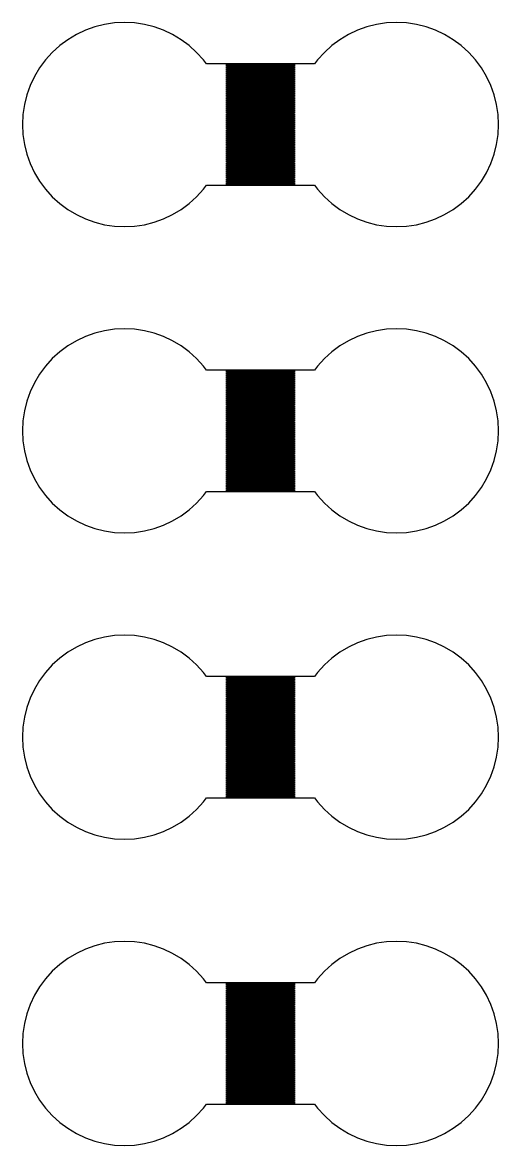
# Model space of a CAD drawing. Extents: x 1 to 53, y 0.8 to 35.2.
# Drawn here: x 1 to 8, y 18.75 to 35.25 of the extents above; entities that cross this region are included whole.
import ezdxf

# ---------------------------------------------------------------- set-up
doc = ezdxf.new("R2010")
doc.units = 0

msp = doc.modelspace()

# ---------------------------------------------------------------- linework, layer by layer
for p, q in [((2.06458, 35.1854), (1.92598, 35.1358)), ((2.20737, 35.2212), (2.06458, 35.1854)), ((2.35298, 35.2428), (2.20737, 35.2212)), ((2.5, 35.25), (2.35298, 35.2428)), ((2.64703, 35.2428), (2.5, 35.25)), ((2.79265, 35.2212), (2.64703, 35.2428)), ((2.93544, 35.1854), (2.79265, 35.2212)), ((3.07404, 35.1358), (2.93544, 35.1854)), ((6.06456, 35.1854), (5.92596, 35.1358)), ((6.20735, 35.2212), (6.06456, 35.1854)), ((6.35297, 35.2428), (6.20735, 35.2212)), ((6.5, 35.25), (6.35297, 35.2428)), ((6.64702, 35.2428), (6.5, 35.25)), ((6.79263, 35.2212), (6.64702, 35.2428)), ((6.93542, 35.1854), (6.79263, 35.2212)), ((7.07402, 35.1358), (6.93542, 35.1854)), ((1.66666, 34.9972), (1.54842, 34.9095)), ((1.79291, 35.0729), (1.66666, 34.9972)), ((1.92598, 35.1358), (1.79291, 35.0729)), ((3.20711, 35.0729), (3.07404, 35.1358)), ((3.33336, 34.9972), (3.20711, 35.0729)), ((3.4516, 34.9095), (3.33336, 34.9972)), ((5.66664, 34.9972), (5.5484, 34.9095)), ((5.79289, 35.0729), (5.66664, 34.9972)), ((5.92596, 35.1358), (5.79289, 35.0729)), ((7.20709, 35.0729), (7.07402, 35.1358)), ((7.33334, 34.9972), (7.20709, 35.0729)), ((7.45158, 34.9095), (7.33334, 34.9972)), ((1.54842, 34.9095), (1.43935, 34.8107)), ((3.56067, 34.8107), (3.4516, 34.9095)), ((5.5484, 34.9095), (5.43933, 34.8107)), ((7.56065, 34.8107), (7.45158, 34.9095)), ((1.34048, 34.7016), (1.25281, 34.5833)), ((1.43935, 34.8107), (1.34048, 34.7016)), ((3.65953, 34.7016), (3.56067, 34.8107)), ((3.7052, 34.64), (3.65953, 34.7016)), ((5.34047, 34.7016), (5.2948, 34.64)), ((5.43933, 34.8107), (5.34047, 34.7016)), ((7.65952, 34.7016), (7.56065, 34.8107)), ((7.74719, 34.5833), (7.65952, 34.7016)), ((1.25281, 34.5833), (1.17712, 34.4571)), ((5.2948, 34.64), (3.7052, 34.64)), ((4, 34.61), (4, 34.63)), ((4, 34.63), (5, 34.63)), ((5, 34.61), (4, 34.61)), ((4, 34.58), (4, 34.6)), ((4, 34.6), (5, 34.6)), ((5, 34.58), (4, 34.58)), ((4, 34.55), (4, 34.57)), ((4, 34.57), (5, 34.57)), ((5, 34.55), (4, 34.55)), ((4, 34.52), (4, 34.54)), ((4, 34.54), (5, 34.54)), ((5, 34.52), (4, 34.52)), ((4, 34.49), (4, 34.51)), ((4, 34.51), (5, 34.51)), ((5, 34.49), (4, 34.49)), ((5, 34.63), (5, 34.61)), ((5, 34.6), (5, 34.58)), ((5, 34.57), (5, 34.55)), ((5, 34.54), (5, 34.52)), ((5, 34.51), (5, 34.49)), ((7.82288, 34.4571), (7.74719, 34.5833)), ((1.11418, 34.324), (1.06459, 34.1854)), ((1.17712, 34.4571), (1.11418, 34.324)), ((4, 34.46), (4, 34.48)), ((4, 34.48), (5, 34.48)), ((5, 34.46), (4, 34.46)), ((4, 34.43), (4, 34.45)), ((4, 34.45), (5, 34.45)), ((5, 34.43), (4, 34.43)), ((4, 34.4), (4, 34.42)), ((4, 34.42), (5, 34.42)), ((5, 34.4), (4, 34.4)), ((4, 34.37), (4, 34.39)), ((4, 34.39), (5, 34.39)), ((5, 34.37), (4, 34.37)), ((4, 34.34), (4, 34.36)), ((4, 34.36), (5, 34.36)), ((5, 34.34), (4, 34.34)), ((4, 34.31), (4, 34.33)), ((4, 34.33), (5, 34.33)), ((5, 34.48), (5, 34.46)), ((5, 34.45), (5, 34.43)), ((5, 34.42), (5, 34.4)), ((5, 34.39), (5, 34.37)), ((5, 34.36), (5, 34.34)), ((5, 34.33), (5, 34.31)), ((7.88582, 34.324), (7.82288, 34.4571)), ((7.93541, 34.1854), (7.88582, 34.324)), ((1.06459, 34.1854), (1.02882, 34.0426)), ((5, 34.31), (4, 34.31)), ((4, 34.28), (4, 34.3)), ((4, 34.3), (5, 34.3)), ((5, 34.28), (4, 34.28)), ((4, 34.25), (4, 34.27)), ((4, 34.27), (5, 34.27)), ((5, 34.25), (4, 34.25)), ((4, 34.22), (4, 34.24)), ((4, 34.24), (5, 34.24)), ((5, 34.22), (4, 34.22)), ((4, 34.19), (4, 34.21)), ((4, 34.21), (5, 34.21)), ((5, 34.19), (4, 34.19)), ((4, 34.16), (4, 34.18)), ((4, 34.18), (5, 34.18)), ((5, 34.16), (4, 34.16)), ((5, 34.3), (5, 34.28)), ((5, 34.27), (5, 34.25)), ((5, 34.24), (5, 34.22)), ((5, 34.21), (5, 34.19)), ((5, 34.18), (5, 34.16)), ((7.97118, 34.0426), (7.93541, 34.1854)), ((1.02882, 34.0426), (1.00723, 33.897)), ((4, 34.13), (4, 34.15)), ((4, 34.15), (5, 34.15)), ((5, 34.13), (4, 34.13)), ((4, 34.1), (4, 34.12)), ((4, 34.12), (5, 34.12)), ((5, 34.1), (4, 34.1)), ((4, 34.07), (4, 34.09)), ((4, 34.09), (5, 34.09)), ((5, 34.07), (4, 34.07)), ((4, 34.04), (4, 34.06)), ((4, 34.06), (5, 34.06)), ((5, 34.04), (4, 34.04)), ((4, 34.01), (4, 34.03)), ((4, 34.03), (5, 34.03)), ((5, 34.01), (4, 34.01)), ((4, 33.98), (4, 34)), ((4, 34), (5, 34)), ((5, 34.15), (5, 34.13)), ((5, 34.12), (5, 34.1)), ((5, 34.09), (5, 34.07)), ((5, 34.06), (5, 34.04)), ((5, 34.03), (5, 34.01)), ((5, 34), (5, 33.98)), ((7.99277, 33.897), (7.97118, 34.0426)), ((1.00723, 33.897), (1, 33.75)), ((5, 33.98), (4, 33.98)), ((4, 33.95), (4, 33.97)), ((4, 33.97), (5, 33.97)), ((5, 33.95), (4, 33.95)), ((4, 33.92), (4, 33.94)), ((4, 33.94), (5, 33.94)), ((5, 33.92), (4, 33.92)), ((4, 33.89), (4, 33.91)), ((4, 33.91), (5, 33.91)), ((5, 33.89), (4, 33.89)), ((4, 33.86), (4, 33.88)), ((4, 33.88), (5, 33.88)), ((5, 33.86), (4, 33.86)), ((4, 33.83), (4, 33.85)), ((4, 33.85), (5, 33.85)), ((5, 33.83), (4, 33.83)), ((5, 33.97), (5, 33.95)), ((5, 33.94), (5, 33.92)), ((5, 33.91), (5, 33.89)), ((5, 33.88), (5, 33.86)), ((5, 33.85), (5, 33.83)), ((8, 33.75), (7.99277, 33.897)), ((1, 33.75), (1.00723, 33.603)), ((4, 33.8), (4, 33.82)), ((4, 33.82), (5, 33.82)), ((5, 33.8), (4, 33.8)), ((4, 33.77), (4, 33.79)), ((4, 33.79), (5, 33.79)), ((5, 33.77), (4, 33.77)), ((4, 33.74), (4, 33.76)), ((4, 33.76), (5, 33.76)), ((5, 33.74), (4, 33.74)), ((4, 33.71), (4, 33.73)), ((4, 33.73), (5, 33.73)), ((5, 33.71), (4, 33.71)), ((4, 33.68), (4, 33.7)), ((4, 33.7), (5, 33.7)), ((5, 33.68), (4, 33.68)), ((4, 33.65), (4, 33.67)), ((4, 33.67), (5, 33.67)), ((5, 33.82), (5, 33.8)), ((5, 33.79), (5, 33.77)), ((5, 33.76), (5, 33.74)), ((5, 33.73), (5, 33.71)), ((5, 33.7), (5, 33.68)), ((5, 33.67), (5, 33.65)), ((7.99277, 33.603), (8, 33.75)), ((1.00723, 33.603), (1.02882, 33.4574)), ((5, 33.65), (4, 33.65)), ((4, 33.62), (4, 33.64)), ((4, 33.64), (5, 33.64)), ((5, 33.62), (4, 33.62)), ((4, 33.59), (4, 33.61)), ((4, 33.61), (5, 33.61)), ((5, 33.59), (4, 33.59)), ((4, 33.56), (4, 33.58)), ((4, 33.58), (5, 33.58)), ((5, 33.56), (4, 33.56)), ((4, 33.53), (4, 33.55)), ((4, 33.55), (5, 33.55)), ((5, 33.53), (4, 33.53)), ((4, 33.5), (4, 33.52)), ((4, 33.52), (5, 33.52)), ((5, 33.5), (4, 33.5)), ((5, 33.64), (5, 33.62)), ((5, 33.61), (5, 33.59)), ((5, 33.58), (5, 33.56)), ((5, 33.55), (5, 33.53)), ((5, 33.52), (5, 33.5)), ((7.97118, 33.4574), (7.99277, 33.603)), ((1.02882, 33.4574), (1.06459, 33.3146)), ((4, 33.47), (4, 33.49)), ((4, 33.49), (5, 33.49)), ((5, 33.47), (4, 33.47)), ((4, 33.44), (4, 33.46)), ((4, 33.46), (5, 33.46)), ((5, 33.44), (4, 33.44)), ((4, 33.41), (4, 33.43)), ((4, 33.43), (5, 33.43)), ((5, 33.41), (4, 33.41)), ((4, 33.38), (4, 33.4)), ((4, 33.4), (5, 33.4)), ((5, 33.38), (4, 33.38)), ((4, 33.35), (4, 33.37)), ((4, 33.37), (5, 33.37)), ((5, 33.35), (4, 33.35)), ((4, 33.32), (4, 33.34)), ((4, 33.34), (5, 33.34)), ((5, 33.49), (5, 33.47)), ((5, 33.46), (5, 33.44)), ((5, 33.43), (5, 33.41)), ((5, 33.4), (5, 33.38)), ((5, 33.37), (5, 33.35)), ((5, 33.34), (5, 33.32)), ((7.93541, 33.3146), (7.97118, 33.4574)), ((1.06459, 33.3146), (1.11418, 33.176)), ((1.11418, 33.176), (1.17712, 33.0429)), ((5, 33.32), (4, 33.32)), ((4, 33.29), (4, 33.31)), ((4, 33.31), (5, 33.31)), ((5, 33.29), (4, 33.29)), ((4, 33.26), (4, 33.28)), ((4, 33.28), (5, 33.28)), ((5, 33.26), (4, 33.26)), ((4, 33.23), (4, 33.25)), ((4, 33.25), (5, 33.25)), ((5, 33.23), (4, 33.23)), ((4, 33.2), (4, 33.22)), ((4, 33.22), (5, 33.22)), ((5, 33.2), (4, 33.2)), ((4, 33.17), (4, 33.19)), ((4, 33.19), (5, 33.19)), ((5, 33.17), (4, 33.17)), ((5, 33.31), (5, 33.29)), ((5, 33.28), (5, 33.26)), ((5, 33.25), (5, 33.23)), ((5, 33.22), (5, 33.2)), ((5, 33.19), (5, 33.17)), ((7.82288, 33.0429), (7.88582, 33.176)), ((7.88582, 33.176), (7.93541, 33.3146)), ((1.17712, 33.0429), (1.25281, 32.9167)), ((4, 33.14), (4, 33.16)), ((4, 33.16), (5, 33.16)), ((5, 33.14), (4, 33.14)), ((4, 33.11), (4, 33.13)), ((4, 33.13), (5, 33.13)), ((5, 33.11), (4, 33.11)), ((4, 33.08), (4, 33.1)), ((4, 33.1), (5, 33.1)), ((5, 33.08), (4, 33.08)), ((4, 33.05), (4, 33.07)), ((4, 33.07), (5, 33.07)), ((5, 33.05), (4, 33.05)), ((4, 33.02), (4, 33.04)), ((4, 33.04), (5, 33.04)), ((5, 33.02), (4, 33.02)), ((4, 32.99), (4, 33.01)), ((4, 33.01), (5, 33.01)), ((5, 33.16), (5, 33.14)), ((5, 33.13), (5, 33.11)), ((5, 33.1), (5, 33.08)), ((5, 33.07), (5, 33.05)), ((5, 33.04), (5, 33.02)), ((5, 33.01), (5, 32.99)), ((7.74719, 32.9167), (7.82288, 33.0429)), ((1.25281, 32.9167), (1.34048, 32.7984)), ((3.65953, 32.7984), (3.7052, 32.86)), ((3.7052, 32.86), (5.2948, 32.86)), ((5, 32.99), (4, 32.99)), ((4, 32.96), (4, 32.98)), ((4, 32.98), (5, 32.98)), ((5, 32.96), (4, 32.96)), ((4, 32.93), (4, 32.95)), ((4, 32.95), (5, 32.95)), ((5, 32.93), (4, 32.93)), ((4, 32.9), (4, 32.92)), ((4, 32.92), (5, 32.92)), ((5, 32.9), (4, 32.9)), ((4, 32.87), (4, 32.89)), ((4, 32.89), (5, 32.89)), ((5, 32.87), (4, 32.87)), ((5, 32.98), (5, 32.96)), ((5, 32.95), (5, 32.93)), ((5, 32.92), (5, 32.9)), ((5, 32.89), (5, 32.87)), ((5.2948, 32.86), (5.34047, 32.7984)), ((7.65952, 32.7984), (7.74719, 32.9167)), ((1.34048, 32.7984), (1.43935, 32.6893)), ((1.43935, 32.6893), (1.54842, 32.5905)), ((3.4516, 32.5905), (3.56067, 32.6893)), ((3.56067, 32.6893), (3.65953, 32.7984)), ((5.34047, 32.7984), (5.43933, 32.6893)), ((5.43933, 32.6893), (5.5484, 32.5905)), ((7.45158, 32.5905), (7.56065, 32.6893)), ((7.56065, 32.6893), (7.65952, 32.7984)), ((1.54842, 32.5905), (1.66666, 32.5028)), ((3.33336, 32.5028), (3.4516, 32.5905)), ((5.5484, 32.5905), (5.66664, 32.5028)), ((7.33334, 32.5028), (7.45158, 32.5905)), ((1.66666, 32.5028), (1.79291, 32.4271)), ((1.79291, 32.4271), (1.92598, 32.3642)), ((1.92598, 32.3642), (2.06458, 32.3146)), ((2.93544, 32.3146), (3.07404, 32.3642)), ((3.07404, 32.3642), (3.20711, 32.4271)), ((3.20711, 32.4271), (3.33336, 32.5028)), ((5.66664, 32.5028), (5.79289, 32.4271)), ((5.79289, 32.4271), (5.92596, 32.3642)), ((5.92596, 32.3642), (6.06456, 32.3146)), ((6.93542, 32.3146), (7.07402, 32.3642)), ((7.07402, 32.3642), (7.20709, 32.4271)), ((7.20709, 32.4271), (7.33334, 32.5028)), ((2.06458, 32.3146), (2.20737, 32.2788)), ((2.20737, 32.2788), (2.35298, 32.2572)), ((2.35298, 32.2572), (2.5, 32.25)), ((2.5, 32.25), (2.64703, 32.2572)), ((2.64703, 32.2572), (2.79265, 32.2788)), ((2.79265, 32.2788), (2.93544, 32.3146)), ((6.06456, 32.3146), (6.20735, 32.2788)), ((6.20735, 32.2788), (6.35297, 32.2572)), ((6.35297, 32.2572), (6.5, 32.25)), ((6.5, 32.25), (6.64702, 32.2572)), ((6.64702, 32.2572), (6.79263, 32.2788)), ((6.79263, 32.2788), (6.93542, 32.3146)), ((2.20737, 30.7212), (2.06458, 30.6854)), ((2.35298, 30.7428), (2.20737, 30.7212)), ((2.5, 30.75), (2.35298, 30.7428)), ((2.64703, 30.7428), (2.5, 30.75)), ((2.79265, 30.7212), (2.64703, 30.7428)), ((2.93544, 30.6854), (2.79265, 30.7212)), ((6.20735, 30.7212), (6.06456, 30.6854)), ((6.35297, 30.7428), (6.20735, 30.7212)), ((6.5, 30.75), (6.35297, 30.7428)), ((6.64702, 30.7428), (6.5, 30.75)), ((6.79263, 30.7212), (6.64702, 30.7428)), ((6.93542, 30.6854), (6.79263, 30.7212)), ((1.79291, 30.5729), (1.66666, 30.4972)), ((1.92598, 30.6358), (1.79291, 30.5729)), ((2.06458, 30.6854), (1.92598, 30.6358)), ((3.07404, 30.6358), (2.93544, 30.6854)), ((3.20711, 30.5729), (3.07404, 30.6358)), ((3.33336, 30.4972), (3.20711, 30.5729)), ((5.79289, 30.5729), (5.66664, 30.4972)), ((5.92596, 30.6358), (5.79289, 30.5729)), ((6.06456, 30.6854), (5.92596, 30.6358)), ((7.07402, 30.6358), (6.93542, 30.6854)), ((7.20709, 30.5729), (7.07402, 30.6358)), ((7.33334, 30.4972), (7.20709, 30.5729)), ((1.54842, 30.4095), (1.43935, 30.3107)), ((1.66666, 30.4972), (1.54842, 30.4095)), ((3.4516, 30.4095), (3.33336, 30.4972)), ((3.56067, 30.3107), (3.4516, 30.4095)), ((5.5484, 30.4095), (5.43933, 30.3107)), ((5.66664, 30.4972), (5.5484, 30.4095)), ((7.45158, 30.4095), (7.33334, 30.4972)), ((7.56065, 30.3107), (7.45158, 30.4095)), ((1.34048, 30.2016), (1.25281, 30.0833)), ((1.43935, 30.3107), (1.34048, 30.2016)), ((3.65953, 30.2016), (3.56067, 30.3107)), ((3.7052, 30.14), (3.65953, 30.2016)), ((5.34047, 30.2016), (5.2948, 30.14)), ((5.43933, 30.3107), (5.34047, 30.2016)), ((7.65952, 30.2016), (7.56065, 30.3107)), ((7.74719, 30.0833), (7.65952, 30.2016)), ((1.25281, 30.0833), (1.17712, 29.9571)), ((5.2948, 30.14), (3.7052, 30.14)), ((4, 30.11), (4, 30.13)), ((4, 30.13), (5, 30.13)), ((5, 30.11), (4, 30.11)), ((4, 30.08), (4, 30.1)), ((4, 30.1), (5, 30.1)), ((5, 30.08), (4, 30.08)), ((4, 30.05), (4, 30.07)), ((4, 30.07), (5, 30.07)), ((5, 30.05), (4, 30.05)), ((4, 30.02), (4, 30.04)), ((4, 30.04), (5, 30.04)), ((5, 30.13), (5, 30.11)), ((5, 30.1), (5, 30.08)), ((5, 30.07), (5, 30.05)), ((5, 30.04), (5, 30.02)), ((7.82288, 29.9571), (7.74719, 30.0833)), ((1.17712, 29.9571), (1.11418, 29.824)), ((5, 30.02), (4, 30.02)), ((4, 29.99), (4, 30.01)), ((4, 30.01), (5, 30.01)), ((5, 29.99), (4, 29.99)), ((4, 29.96), (4, 29.98)), ((4, 29.98), (5, 29.98)), ((5, 29.96), (4, 29.96)), ((4, 29.93), (4, 29.95)), ((4, 29.95), (5, 29.95)), ((5, 29.93), (4, 29.93)), ((4, 29.9), (4, 29.92)), ((4, 29.92), (5, 29.92)), ((5, 29.9), (4, 29.9)), ((4, 29.87), (4, 29.89)), ((4, 29.89), (5, 29.89)), ((5, 29.87), (4, 29.87)), ((5, 30.01), (5, 29.99)), ((5, 29.98), (5, 29.96)), ((5, 29.95), (5, 29.93)), ((5, 29.92), (5, 29.9)), ((5, 29.89), (5, 29.87)), ((7.88582, 29.824), (7.82288, 29.9571)), ((1.11418, 29.824), (1.06459, 29.6854)), ((4, 29.84), (4, 29.86)), ((4, 29.86), (5, 29.86)), ((5, 29.84), (4, 29.84)), ((4, 29.81), (4, 29.83)), ((4, 29.83), (5, 29.83)), ((5, 29.81), (4, 29.81)), ((4, 29.78), (4, 29.8)), ((4, 29.8), (5, 29.8)), ((5, 29.78), (4, 29.78)), ((4, 29.75), (4, 29.77)), ((4, 29.77), (5, 29.77)), ((5, 29.75), (4, 29.75)), ((4, 29.72), (4, 29.74)), ((4, 29.74), (5, 29.74)), ((5, 29.72), (4, 29.72)), ((4, 29.69), (4, 29.71)), ((4, 29.71), (5, 29.71)), ((5, 29.86), (5, 29.84)), ((5, 29.83), (5, 29.81)), ((5, 29.8), (5, 29.78)), ((5, 29.77), (5, 29.75)), ((5, 29.74), (5, 29.72)), ((5, 29.71), (5, 29.69)), ((7.93541, 29.6854), (7.88582, 29.824)), ((1.02882, 29.5426), (1.00723, 29.397)), ((1.06459, 29.6854), (1.02882, 29.5426)), ((5, 29.69), (4, 29.69)), ((4, 29.66), (4, 29.68)), ((4, 29.68), (5, 29.68)), ((5, 29.66), (4, 29.66)), ((4, 29.63), (4, 29.65)), ((4, 29.65), (5, 29.65)), ((5, 29.63), (4, 29.63)), ((4, 29.6), (4, 29.62)), ((4, 29.62), (5, 29.62)), ((5, 29.6), (4, 29.6)), ((4, 29.57), (4, 29.59)), ((4, 29.59), (5, 29.59)), ((5, 29.57), (4, 29.57)), ((4, 29.54), (4, 29.56)), ((4, 29.56), (5, 29.56)), ((5, 29.54), (4, 29.54)), ((5, 29.68), (5, 29.66)), ((5, 29.65), (5, 29.63)), ((5, 29.62), (5, 29.6)), ((5, 29.59), (5, 29.57)), ((5, 29.56), (5, 29.54)), ((7.97118, 29.5426), (7.93541, 29.6854)), ((7.99277, 29.397), (7.97118, 29.5426)), ((1.00723, 29.397), (1, 29.25)), ((4, 29.51), (4, 29.53)), ((4, 29.53), (5, 29.53)), ((5, 29.51), (4, 29.51)), ((4, 29.48), (4, 29.5)), ((4, 29.5), (5, 29.5)), ((5, 29.48), (4, 29.48)), ((4, 29.45), (4, 29.47)), ((4, 29.47), (5, 29.47)), ((5, 29.45), (4, 29.45)), ((4, 29.42), (4, 29.44)), ((4, 29.44), (5, 29.44)), ((5, 29.42), (4, 29.42)), ((4, 29.39), (4, 29.41)), ((4, 29.41), (5, 29.41)), ((5, 29.39), (4, 29.39)), ((4, 29.36), (4, 29.38)), ((4, 29.38), (5, 29.38)), ((5, 29.53), (5, 29.51)), ((5, 29.5), (5, 29.48)), ((5, 29.47), (5, 29.45)), ((5, 29.44), (5, 29.42)), ((5, 29.41), (5, 29.39)), ((5, 29.38), (5, 29.36)), ((8, 29.25), (7.99277, 29.397)), ((1, 29.25), (1.00723, 29.103)), ((5, 29.36), (4, 29.36)), ((4, 29.33), (4, 29.35)), ((4, 29.35), (5, 29.35)), ((5, 29.33), (4, 29.33)), ((4, 29.3), (4, 29.32)), ((4, 29.32), (5, 29.32)), ((5, 29.3), (4, 29.3)), ((4, 29.27), (4, 29.29)), ((4, 29.29), (5, 29.29)), ((5, 29.27), (4, 29.27)), ((4, 29.24), (4, 29.26)), ((4, 29.26), (5, 29.26)), ((5, 29.24), (4, 29.24)), ((4, 29.21), (4, 29.23)), ((4, 29.23), (5, 29.23)), ((5, 29.21), (4, 29.21)), ((5, 29.35), (5, 29.33)), ((5, 29.32), (5, 29.3)), ((5, 29.29), (5, 29.27)), ((5, 29.26), (5, 29.24)), ((5, 29.23), (5, 29.21)), ((7.99277, 29.103), (8, 29.25)), ((1.00723, 29.103), (1.02882, 28.9574)), ((4, 29.18), (4, 29.2)), ((4, 29.2), (5, 29.2)), ((5, 29.18), (4, 29.18)), ((4, 29.15), (4, 29.17)), ((4, 29.17), (5, 29.17)), ((5, 29.15), (4, 29.15)), ((4, 29.12), (4, 29.14)), ((4, 29.14), (5, 29.14)), ((5, 29.12), (4, 29.12)), ((4, 29.09), (4, 29.11)), ((4, 29.11), (5, 29.11)), ((5, 29.09), (4, 29.09)), ((4, 29.06), (4, 29.08)), ((4, 29.08), (5, 29.08)), ((5, 29.06), (4, 29.06)), ((4, 29.03), (4, 29.05)), ((4, 29.05), (5, 29.05)), ((5, 29.2), (5, 29.18)), ((5, 29.17), (5, 29.15)), ((5, 29.14), (5, 29.12)), ((5, 29.11), (5, 29.09)), ((5, 29.08), (5, 29.06)), ((5, 29.05), (5, 29.03)), ((7.97118, 28.9574), (7.99277, 29.103)), ((1.02882, 28.9574), (1.06459, 28.8146)), ((5, 29.03), (4, 29.03)), ((4, 29), (4, 29.02)), ((4, 29.02), (5, 29.02)), ((5, 29), (4, 29)), ((4, 28.97), (4, 28.99)), ((4, 28.99), (5, 28.99)), ((5, 28.97), (4, 28.97)), ((4, 28.94), (4, 28.96)), ((4, 28.96), (5, 28.96)), ((5, 28.94), (4, 28.94)), ((4, 28.91), (4, 28.93)), ((4, 28.93), (5, 28.93)), ((5, 28.91), (4, 28.91)), ((4, 28.88), (4, 28.9)), ((4, 28.9), (5, 28.9)), ((5, 28.88), (4, 28.88)), ((5, 29.02), (5, 29)), ((5, 28.99), (5, 28.97)), ((5, 28.96), (5, 28.94)), ((5, 28.93), (5, 28.91)), ((5, 28.9), (5, 28.88)), ((7.93541, 28.8146), (7.97118, 28.9574)), ((1.06459, 28.8146), (1.11418, 28.676)), ((4, 28.85), (4, 28.87)), ((4, 28.87), (5, 28.87)), ((5, 28.85), (4, 28.85)), ((4, 28.82), (4, 28.84)), ((4, 28.84), (5, 28.84)), ((5, 28.82), (4, 28.82)), ((4, 28.79), (4, 28.81)), ((4, 28.81), (5, 28.81)), ((5, 28.79), (4, 28.79)), ((4, 28.76), (4, 28.78)), ((4, 28.78), (5, 28.78)), ((5, 28.76), (4, 28.76)), ((4, 28.73), (4, 28.75)), ((4, 28.75), (5, 28.75)), ((5, 28.73), (4, 28.73)), ((4, 28.7), (4, 28.72)), ((4, 28.72), (5, 28.72)), ((5, 28.87), (5, 28.85)), ((5, 28.84), (5, 28.82)), ((5, 28.81), (5, 28.79)), ((5, 28.78), (5, 28.76)), ((5, 28.75), (5, 28.73)), ((5, 28.72), (5, 28.7)), ((7.88582, 28.676), (7.93541, 28.8146)), ((1.11418, 28.676), (1.17712, 28.5429)), ((5, 28.7), (4, 28.7)), ((4, 28.67), (4, 28.69)), ((4, 28.69), (5, 28.69)), ((5, 28.67), (4, 28.67)), ((4, 28.64), (4, 28.66)), ((4, 28.66), (5, 28.66)), ((5, 28.64), (4, 28.64)), ((4, 28.61), (4, 28.63)), ((4, 28.63), (5, 28.63)), ((5, 28.61), (4, 28.61)), ((4, 28.58), (4, 28.6)), ((4, 28.6), (5, 28.6)), ((5, 28.58), (4, 28.58)), ((4, 28.55), (4, 28.57)), ((4, 28.57), (5, 28.57)), ((5, 28.55), (4, 28.55)), ((5, 28.69), (5, 28.67)), ((5, 28.66), (5, 28.64)), ((5, 28.63), (5, 28.61)), ((5, 28.6), (5, 28.58)), ((5, 28.57), (5, 28.55)), ((7.82288, 28.5429), (7.88582, 28.676)), ((1.17712, 28.5429), (1.25281, 28.4167)), ((1.25281, 28.4167), (1.34048, 28.2984)), ((4, 28.52), (4, 28.54)), ((4, 28.54), (5, 28.54)), ((5, 28.52), (4, 28.52)), ((4, 28.49), (4, 28.51)), ((4, 28.51), (5, 28.51)), ((5, 28.49), (4, 28.49)), ((4, 28.46), (4, 28.48)), ((4, 28.48), (5, 28.48)), ((5, 28.46), (4, 28.46)), ((4, 28.43), (4, 28.45)), ((4, 28.45), (5, 28.45)), ((5, 28.43), (4, 28.43)), ((4, 28.4), (4, 28.42)), ((4, 28.42), (5, 28.42)), ((5, 28.4), (4, 28.4)), ((4, 28.37), (4, 28.39)), ((4, 28.39), (5, 28.39)), ((5, 28.54), (5, 28.52)), ((5, 28.51), (5, 28.49)), ((5, 28.48), (5, 28.46)), ((5, 28.45), (5, 28.43)), ((5, 28.42), (5, 28.4)), ((5, 28.39), (5, 28.37)), ((7.65952, 28.2984), (7.74719, 28.4167)), ((7.74719, 28.4167), (7.82288, 28.5429)), ((1.34048, 28.2984), (1.43935, 28.1893)), ((3.56067, 28.1893), (3.65953, 28.2984)), ((3.65953, 28.2984), (3.7052, 28.36)), ((3.7052, 28.36), (5.2948, 28.36)), ((5, 28.37), (4, 28.37)), ((5.2948, 28.36), (5.34047, 28.2984)), ((5.34047, 28.2984), (5.43933, 28.1893)), ((7.56065, 28.1893), (7.65952, 28.2984)), ((1.43935, 28.1893), (1.54842, 28.0905)), ((1.54842, 28.0905), (1.66666, 28.0028)), ((3.33336, 28.0028), (3.4516, 28.0905)), ((3.4516, 28.0905), (3.56067, 28.1893)), ((5.43933, 28.1893), (5.5484, 28.0905)), ((5.5484, 28.0905), (5.66664, 28.0028)), ((7.33334, 28.0028), (7.45158, 28.0905)), ((7.45158, 28.0905), (7.56065, 28.1893)), ((1.66666, 28.0028), (1.79291, 27.9271)), ((1.79291, 27.9271), (1.92598, 27.8642)), ((3.07404, 27.8642), (3.20711, 27.9271)), ((3.20711, 27.9271), (3.33336, 28.0028)), ((5.66664, 28.0028), (5.79289, 27.9271)), ((5.79289, 27.9271), (5.92596, 27.8642)), ((7.07402, 27.8642), (7.20709, 27.9271)), ((7.20709, 27.9271), (7.33334, 28.0028)), ((1.92598, 27.8642), (2.06458, 27.8146)), ((2.06458, 27.8146), (2.20737, 27.7788)), ((2.20737, 27.7788), (2.35298, 27.7572)), ((2.35298, 27.7572), (2.5, 27.75)), ((2.5, 27.75), (2.64703, 27.7572)), ((2.64703, 27.7572), (2.79265, 27.7788)), ((2.79265, 27.7788), (2.93544, 27.8146)), ((2.93544, 27.8146), (3.07404, 27.8642)), ((5.92596, 27.8642), (6.06456, 27.8146)), ((6.06456, 27.8146), (6.20735, 27.7788)), ((6.20735, 27.7788), (6.35297, 27.7572)), ((6.35297, 27.7572), (6.5, 27.75)), ((6.5, 27.75), (6.64702, 27.7572)), ((6.64702, 27.7572), (6.79263, 27.7788)), ((6.79263, 27.7788), (6.93542, 27.8146)), ((6.93542, 27.8146), (7.07402, 27.8642)), ((2.35298, 26.2428), (2.20737, 26.2212)), ((2.5, 26.25), (2.35298, 26.2428)), ((2.64703, 26.2428), (2.5, 26.25)), ((2.79265, 26.2212), (2.64703, 26.2428)), ((6.35297, 26.2428), (6.20735, 26.2212)), ((6.5, 26.25), (6.35297, 26.2428)), ((6.64702, 26.2428), (6.5, 26.25)), ((6.79263, 26.2212), (6.64702, 26.2428)), ((1.79291, 26.0729), (1.66666, 25.9972)), ((1.92598, 26.1358), (1.79291, 26.0729)), ((2.06458, 26.1854), (1.92598, 26.1358)), ((2.20737, 26.2212), (2.06458, 26.1854)), ((2.93544, 26.1854), (2.79265, 26.2212)), ((3.07404, 26.1358), (2.93544, 26.1854)), ((3.20711, 26.0729), (3.07404, 26.1358)), ((3.33336, 25.9972), (3.20711, 26.0729)), ((5.79289, 26.0729), (5.66664, 25.9972)), ((5.92596, 26.1358), (5.79289, 26.0729)), ((6.06456, 26.1854), (5.92596, 26.1358)), ((6.20735, 26.2212), (6.06456, 26.1854)), ((6.93542, 26.1854), (6.79263, 26.2212)), ((7.07402, 26.1358), (6.93542, 26.1854)), ((7.20709, 26.0729), (7.07402, 26.1358)), ((7.33334, 25.9972), (7.20709, 26.0729)), ((1.54842, 25.9095), (1.43935, 25.8107)), ((1.66666, 25.9972), (1.54842, 25.9095)), ((3.4516, 25.9095), (3.33336, 25.9972)), ((3.56067, 25.8107), (3.4516, 25.9095)), ((5.5484, 25.9095), (5.43933, 25.8107)), ((5.66664, 25.9972), (5.5484, 25.9095)), ((7.45158, 25.9095), (7.33334, 25.9972)), ((7.56065, 25.8107), (7.45158, 25.9095)), ((1.43935, 25.8107), (1.34048, 25.7016)), ((3.65953, 25.7016), (3.56067, 25.8107)), ((5.43933, 25.8107), (5.34047, 25.7016)), ((7.65952, 25.7016), (7.56065, 25.8107)), ((1.25281, 25.5833), (1.17712, 25.4571)), ((1.34048, 25.7016), (1.25281, 25.5833)), ((3.7052, 25.64), (3.65953, 25.7016)), ((5.2948, 25.64), (3.7052, 25.64)), ((4, 25.61), (4, 25.63)), ((4, 25.63), (5, 25.63)), ((5, 25.61), (4, 25.61)), ((4, 25.58), (4, 25.6)), ((4, 25.6), (5, 25.6)), ((5, 25.58), (4, 25.58)), ((5, 25.63), (5, 25.61)), ((5, 25.6), (5, 25.58)), ((5.34047, 25.7016), (5.2948, 25.64)), ((7.74719, 25.5833), (7.65952, 25.7016)), ((7.82288, 25.4571), (7.74719, 25.5833)), ((1.17712, 25.4571), (1.11418, 25.324)), ((4, 25.55), (4, 25.57)), ((4, 25.57), (5, 25.57)), ((5, 25.55), (4, 25.55)), ((4, 25.52), (4, 25.54)), ((4, 25.54), (5, 25.54)), ((5, 25.52), (4, 25.52)), ((4, 25.49), (4, 25.51)), ((4, 25.51), (5, 25.51)), ((5, 25.49), (4, 25.49)), ((4, 25.46), (4, 25.48)), ((4, 25.48), (5, 25.48)), ((5, 25.46), (4, 25.46)), ((4, 25.43), (4, 25.45)), ((4, 25.45), (5, 25.45)), ((5, 25.43), (4, 25.43)), ((4, 25.4), (4, 25.42)), ((4, 25.42), (5, 25.42)), ((5, 25.57), (5, 25.55)), ((5, 25.54), (5, 25.52)), ((5, 25.51), (5, 25.49)), ((5, 25.48), (5, 25.46)), ((5, 25.45), (5, 25.43)), ((5, 25.42), (5, 25.4)), ((7.88582, 25.324), (7.82288, 25.4571)), ((1.11418, 25.324), (1.06459, 25.1854)), ((5, 25.4), (4, 25.4)), ((4, 25.37), (4, 25.39)), ((4, 25.39), (5, 25.39)), ((5, 25.37), (4, 25.37)), ((4, 25.34), (4, 25.36)), ((4, 25.36), (5, 25.36)), ((5, 25.34), (4, 25.34)), ((4, 25.31), (4, 25.33)), ((4, 25.33), (5, 25.33)), ((5, 25.31), (4, 25.31)), ((4, 25.28), (4, 25.3)), ((4, 25.3), (5, 25.3)), ((5, 25.28), (4, 25.28)), ((4, 25.25), (4, 25.27)), ((4, 25.27), (5, 25.27)), ((5, 25.25), (4, 25.25)), ((5, 25.39), (5, 25.37)), ((5, 25.36), (5, 25.34)), ((5, 25.33), (5, 25.31)), ((5, 25.3), (5, 25.28)), ((5, 25.27), (5, 25.25)), ((7.93541, 25.1854), (7.88582, 25.324)), ((1.06459, 25.1854), (1.02882, 25.0426)), ((4, 25.22), (4, 25.24)), ((4, 25.24), (5, 25.24)), ((5, 25.22), (4, 25.22)), ((4, 25.19), (4, 25.21)), ((4, 25.21), (5, 25.21)), ((5, 25.19), (4, 25.19)), ((4, 25.16), (4, 25.18)), ((4, 25.18), (5, 25.18)), ((5, 25.16), (4, 25.16)), ((4, 25.13), (4, 25.15)), ((4, 25.15), (5, 25.15)), ((5, 25.13), (4, 25.13)), ((4, 25.1), (4, 25.12)), ((4, 25.12), (5, 25.12)), ((5, 25.1), (4, 25.1)), ((4, 25.07), (4, 25.09)), ((4, 25.09), (5, 25.09)), ((5, 25.24), (5, 25.22)), ((5, 25.21), (5, 25.19)), ((5, 25.18), (5, 25.16)), ((5, 25.15), (5, 25.13)), ((5, 25.12), (5, 25.1)), ((5, 25.09), (5, 25.07)), ((7.97118, 25.0426), (7.93541, 25.1854)), ((1.02882, 25.0426), (1.00723, 24.897)), ((5, 25.07), (4, 25.07)), ((4, 25.04), (4, 25.06)), ((4, 25.06), (5, 25.06)), ((5, 25.04), (4, 25.04)), ((4, 25.01), (4, 25.03)), ((4, 25.03), (5, 25.03)), ((5, 25.01), (4, 25.01)), ((4, 24.98), (4, 25)), ((4, 25), (5, 25)), ((5, 24.98), (4, 24.98)), ((4, 24.95), (4, 24.97)), ((4, 24.97), (5, 24.97)), ((5, 24.95), (4, 24.95)), ((4, 24.92), (4, 24.94)), ((4, 24.94), (5, 24.94)), ((5, 24.92), (4, 24.92)), ((5, 25.06), (5, 25.04)), ((5, 25.03), (5, 25.01)), ((5, 25), (5, 24.98)), ((5, 24.97), (5, 24.95)), ((5, 24.94), (5, 24.92)), ((7.99277, 24.897), (7.97118, 25.0426)), ((1.00723, 24.897), (1, 24.75)), ((1, 24.75), (1.00723, 24.603)), ((4, 24.89), (4, 24.91)), ((4, 24.91), (5, 24.91)), ((5, 24.89), (4, 24.89)), ((4, 24.86), (4, 24.88)), ((4, 24.88), (5, 24.88)), ((5, 24.86), (4, 24.86)), ((4, 24.83), (4, 24.85)), ((4, 24.85), (5, 24.85)), ((5, 24.83), (4, 24.83)), ((4, 24.8), (4, 24.82)), ((4, 24.82), (5, 24.82)), ((5, 24.8), (4, 24.8)), ((4, 24.77), (4, 24.79)), ((4, 24.79), (5, 24.79)), ((5, 24.77), (4, 24.77)), ((4, 24.74), (4, 24.76)), ((4, 24.76), (5, 24.76)), ((5, 24.91), (5, 24.89)), ((5, 24.88), (5, 24.86)), ((5, 24.85), (5, 24.83)), ((5, 24.82), (5, 24.8)), ((5, 24.79), (5, 24.77)), ((5, 24.76), (5, 24.74)), ((8, 24.75), (7.99277, 24.897)), ((7.99277, 24.603), (8, 24.75)), ((1.00723, 24.603), (1.02882, 24.4574)), ((5, 24.74), (4, 24.74)), ((4, 24.71), (4, 24.73)), ((4, 24.73), (5, 24.73)), ((5, 24.71), (4, 24.71)), ((4, 24.68), (4, 24.7)), ((4, 24.7), (5, 24.7)), ((5, 24.68), (4, 24.68)), ((4, 24.65), (4, 24.67)), ((4, 24.67), (5, 24.67)), ((5, 24.65), (4, 24.65)), ((4, 24.62), (4, 24.64)), ((4, 24.64), (5, 24.64)), ((5, 24.62), (4, 24.62)), ((4, 24.59), (4, 24.61)), ((4, 24.61), (5, 24.61)), ((5, 24.59), (4, 24.59)), ((5, 24.73), (5, 24.71)), ((5, 24.7), (5, 24.68)), ((5, 24.67), (5, 24.65)), ((5, 24.64), (5, 24.62)), ((5, 24.61), (5, 24.59)), ((7.97118, 24.4574), (7.99277, 24.603)), ((1.02882, 24.4574), (1.06459, 24.3146)), ((4, 24.56), (4, 24.58)), ((4, 24.58), (5, 24.58)), ((5, 24.56), (4, 24.56)), ((4, 24.53), (4, 24.55)), ((4, 24.55), (5, 24.55)), ((5, 24.53), (4, 24.53)), ((4, 24.5), (4, 24.52)), ((4, 24.52), (5, 24.52)), ((5, 24.5), (4, 24.5)), ((4, 24.47), (4, 24.49)), ((4, 24.49), (5, 24.49)), ((5, 24.47), (4, 24.47)), ((4, 24.44), (4, 24.46)), ((4, 24.46), (5, 24.46)), ((5, 24.44), (4, 24.44)), ((4, 24.41), (4, 24.43)), ((4, 24.43), (5, 24.43)), ((5, 24.58), (5, 24.56)), ((5, 24.55), (5, 24.53)), ((5, 24.52), (5, 24.5)), ((5, 24.49), (5, 24.47)), ((5, 24.46), (5, 24.44)), ((5, 24.43), (5, 24.41)), ((7.93541, 24.3146), (7.97118, 24.4574)), ((1.06459, 24.3146), (1.11418, 24.176)), ((5, 24.41), (4, 24.41)), ((4, 24.38), (4, 24.4)), ((4, 24.4), (5, 24.4)), ((5, 24.38), (4, 24.38)), ((4, 24.35), (4, 24.37)), ((4, 24.37), (5, 24.37)), ((5, 24.35), (4, 24.35)), ((4, 24.32), (4, 24.34)), ((4, 24.34), (5, 24.34)), ((5, 24.32), (4, 24.32)), ((4, 24.29), (4, 24.31)), ((4, 24.31), (5, 24.31)), ((5, 24.29), (4, 24.29)), ((4, 24.26), (4, 24.28)), ((4, 24.28), (5, 24.28)), ((5, 24.26), (4, 24.26)), ((5, 24.4), (5, 24.38)), ((5, 24.37), (5, 24.35)), ((5, 24.34), (5, 24.32)), ((5, 24.31), (5, 24.29)), ((5, 24.28), (5, 24.26)), ((7.88582, 24.176), (7.93541, 24.3146)), ((1.11418, 24.176), (1.17712, 24.0429)), ((4, 24.23), (4, 24.25)), ((4, 24.25), (5, 24.25)), ((5, 24.23), (4, 24.23)), ((4, 24.2), (4, 24.22)), ((4, 24.22), (5, 24.22)), ((5, 24.2), (4, 24.2)), ((4, 24.17), (4, 24.19)), ((4, 24.19), (5, 24.19)), ((5, 24.17), (4, 24.17)), ((4, 24.14), (4, 24.16)), ((4, 24.16), (5, 24.16)), ((5, 24.14), (4, 24.14)), ((4, 24.11), (4, 24.13)), ((4, 24.13), (5, 24.13)), ((5, 24.11), (4, 24.11)), ((4, 24.08), (4, 24.1)), ((4, 24.1), (5, 24.1)), ((5, 24.25), (5, 24.23)), ((5, 24.22), (5, 24.2)), ((5, 24.19), (5, 24.17)), ((5, 24.16), (5, 24.14)), ((5, 24.13), (5, 24.11)), ((5, 24.1), (5, 24.08)), ((7.82288, 24.0429), (7.88582, 24.176)), ((1.17712, 24.0429), (1.25281, 23.9167)), ((5, 24.08), (4, 24.08)), ((4, 24.05), (4, 24.07)), ((4, 24.07), (5, 24.07)), ((5, 24.05), (4, 24.05)), ((4, 24.02), (4, 24.04)), ((4, 24.04), (5, 24.04)), ((5, 24.02), (4, 24.02)), ((4, 23.99), (4, 24.01)), ((4, 24.01), (5, 24.01)), ((5, 23.99), (4, 23.99)), ((4, 23.96), (4, 23.98)), ((4, 23.98), (5, 23.98)), ((5, 23.96), (4, 23.96)), ((4, 23.93), (4, 23.95)), ((4, 23.95), (5, 23.95)), ((5, 23.93), (4, 23.93)), ((5, 24.07), (5, 24.05)), ((5, 24.04), (5, 24.02)), ((5, 24.01), (5, 23.99)), ((5, 23.98), (5, 23.96)), ((5, 23.95), (5, 23.93)), ((7.74719, 23.9167), (7.82288, 24.0429)), ((1.25281, 23.9167), (1.34048, 23.7984)), ((1.34048, 23.7984), (1.43935, 23.6893)), ((3.56067, 23.6893), (3.65953, 23.7984)), ((3.65953, 23.7984), (3.7052, 23.86)), ((3.7052, 23.86), (5.2948, 23.86)), ((4, 23.9), (4, 23.92)), ((4, 23.92), (5, 23.92)), ((5, 23.9), (4, 23.9)), ((4, 23.87), (4, 23.89)), ((4, 23.89), (5, 23.89)), ((5, 23.87), (4, 23.87)), ((5, 23.92), (5, 23.9)), ((5, 23.89), (5, 23.87)), ((5.2948, 23.86), (5.34047, 23.7984)), ((5.34047, 23.7984), (5.43933, 23.6893)), ((7.56065, 23.6893), (7.65952, 23.7984)), ((7.65952, 23.7984), (7.74719, 23.9167)), ((1.43935, 23.6893), (1.54842, 23.5905)), ((3.4516, 23.5905), (3.56067, 23.6893)), ((5.43933, 23.6893), (5.5484, 23.5905)), ((7.45158, 23.5905), (7.56065, 23.6893)), ((1.54842, 23.5905), (1.66666, 23.5028)), ((1.66666, 23.5028), (1.79291, 23.4271)), ((3.20711, 23.4271), (3.33336, 23.5028)), ((3.33336, 23.5028), (3.4516, 23.5905)), ((5.5484, 23.5905), (5.66664, 23.5028)), ((5.66664, 23.5028), (5.79289, 23.4271)), ((7.20709, 23.4271), (7.33334, 23.5028)), ((7.33334, 23.5028), (7.45158, 23.5905)), ((1.79291, 23.4271), (1.92598, 23.3642)), ((1.92598, 23.3642), (2.06458, 23.3146)), ((2.06458, 23.3146), (2.20737, 23.2788)), ((2.20737, 23.2788), (2.35298, 23.2572)), ((2.64703, 23.2572), (2.79265, 23.2788)), ((2.79265, 23.2788), (2.93544, 23.3146)), ((2.93544, 23.3146), (3.07404, 23.3642)), ((3.07404, 23.3642), (3.20711, 23.4271)), ((5.79289, 23.4271), (5.92596, 23.3642)), ((5.92596, 23.3642), (6.06456, 23.3146)), ((6.06456, 23.3146), (6.20735, 23.2788)), ((6.20735, 23.2788), (6.35297, 23.2572)), ((6.64702, 23.2572), (6.79263, 23.2788)), ((6.79263, 23.2788), (6.93542, 23.3146)), ((6.93542, 23.3146), (7.07402, 23.3642)), ((7.07402, 23.3642), (7.20709, 23.4271)), ((2.35298, 23.2572), (2.5, 23.25)), ((2.5, 23.25), (2.64703, 23.2572)), ((6.35297, 23.2572), (6.5, 23.25)), ((6.5, 23.25), (6.64702, 23.2572)), ((1.92598, 21.6358), (1.79291, 21.5729)), ((2.06458, 21.6854), (1.92598, 21.6358)), ((2.20737, 21.7212), (2.06458, 21.6854)), ((2.35298, 21.7428), (2.20737, 21.7212)), ((2.5, 21.75), (2.35298, 21.7428)), ((2.64703, 21.7428), (2.5, 21.75)), ((2.79265, 21.7212), (2.64703, 21.7428)), ((2.93544, 21.6854), (2.79265, 21.7212)), ((3.07404, 21.6358), (2.93544, 21.6854)), ((3.20711, 21.5729), (3.07404, 21.6358)), ((5.92596, 21.6358), (5.79289, 21.5729)), ((6.06456, 21.6854), (5.92596, 21.6358)), ((6.20735, 21.7212), (6.06456, 21.6854)), ((6.35297, 21.7428), (6.20735, 21.7212)), ((6.5, 21.75), (6.35297, 21.7428)), ((6.64702, 21.7428), (6.5, 21.75)), ((6.79263, 21.7212), (6.64702, 21.7428)), ((6.93542, 21.6854), (6.79263, 21.7212)), ((7.07402, 21.6358), (6.93542, 21.6854)), ((7.20709, 21.5729), (7.07402, 21.6358)), ((1.66666, 21.4972), (1.54842, 21.4095)), ((1.79291, 21.5729), (1.66666, 21.4972)), ((3.33336, 21.4972), (3.20711, 21.5729)), ((3.4516, 21.4095), (3.33336, 21.4972)), ((5.66664, 21.4972), (5.5484, 21.4095)), ((5.79289, 21.5729), (5.66664, 21.4972)), ((7.33334, 21.4972), (7.20709, 21.5729)), ((7.45158, 21.4095), (7.33334, 21.4972)), ((1.43935, 21.3107), (1.34048, 21.2016)), ((1.54842, 21.4095), (1.43935, 21.3107)), ((3.56067, 21.3107), (3.4516, 21.4095)), ((3.65953, 21.2016), (3.56067, 21.3107)), ((5.43933, 21.3107), (5.34047, 21.2016)), ((5.5484, 21.4095), (5.43933, 21.3107)), ((7.56065, 21.3107), (7.45158, 21.4095)), ((7.65952, 21.2016), (7.56065, 21.3107)), ((1.34048, 21.2016), (1.25281, 21.0833)), ((3.7052, 21.14), (3.65953, 21.2016)), ((5.2948, 21.14), (3.7052, 21.14)), ((4, 21.11), (4, 21.13)), ((4, 21.13), (5, 21.13)), ((5, 21.13), (5, 21.11)), ((5.34047, 21.2016), (5.2948, 21.14)), ((7.74719, 21.0833), (7.65952, 21.2016)), ((1.17712, 20.9571), (1.11418, 20.824)), ((1.25281, 21.0833), (1.17712, 20.9571)), ((5, 21.11), (4, 21.11)), ((4, 21.08), (4, 21.1)), ((4, 21.1), (5, 21.1)), ((5, 21.08), (4, 21.08)), ((4, 21.05), (4, 21.07)), ((4, 21.07), (5, 21.07)), ((5, 21.05), (4, 21.05)), ((4, 21.02), (4, 21.04)), ((4, 21.04), (5, 21.04)), ((5, 21.02), (4, 21.02)), ((4, 20.99), (4, 21.01)), ((4, 21.01), (5, 21.01)), ((5, 20.99), (4, 20.99)), ((4, 20.96), (4, 20.98)), ((4, 20.98), (5, 20.98)), ((5, 20.96), (4, 20.96)), ((5, 21.1), (5, 21.08)), ((5, 21.07), (5, 21.05)), ((5, 21.04), (5, 21.02)), ((5, 21.01), (5, 20.99)), ((5, 20.98), (5, 20.96)), ((7.82288, 20.9571), (7.74719, 21.0833)), ((7.88582, 20.824), (7.82288, 20.9571)), ((1.11418, 20.824), (1.06459, 20.6854)), ((4, 20.93), (4, 20.95)), ((4, 20.95), (5, 20.95)), ((5, 20.93), (4, 20.93)), ((4, 20.9), (4, 20.92)), ((4, 20.92), (5, 20.92)), ((5, 20.9), (4, 20.9)), ((4, 20.87), (4, 20.89)), ((4, 20.89), (5, 20.89)), ((5, 20.87), (4, 20.87)), ((4, 20.84), (4, 20.86)), ((4, 20.86), (5, 20.86)), ((5, 20.84), (4, 20.84)), ((4, 20.81), (4, 20.83)), ((4, 20.83), (5, 20.83)), ((5, 20.81), (4, 20.81)), ((4, 20.78), (4, 20.8)), ((4, 20.8), (5, 20.8)), ((5, 20.95), (5, 20.93)), ((5, 20.92), (5, 20.9)), ((5, 20.89), (5, 20.87)), ((5, 20.86), (5, 20.84)), ((5, 20.83), (5, 20.81)), ((5, 20.8), (5, 20.78)), ((7.93541, 20.6854), (7.88582, 20.824)), ((1.06459, 20.6854), (1.02882, 20.5426)), ((5, 20.78), (4, 20.78)), ((4, 20.75), (4, 20.77)), ((4, 20.77), (5, 20.77)), ((5, 20.75), (4, 20.75)), ((4, 20.72), (4, 20.74)), ((4, 20.74), (5, 20.74)), ((5, 20.72), (4, 20.72)), ((4, 20.69), (4, 20.71)), ((4, 20.71), (5, 20.71)), ((5, 20.69), (4, 20.69)), ((4, 20.66), (4, 20.68)), ((4, 20.68), (5, 20.68)), ((5, 20.66), (4, 20.66)), ((4, 20.63), (4, 20.65)), ((4, 20.65), (5, 20.65)), ((5, 20.63), (4, 20.63)), ((5, 20.77), (5, 20.75)), ((5, 20.74), (5, 20.72)), ((5, 20.71), (5, 20.69)), ((5, 20.68), (5, 20.66)), ((5, 20.65), (5, 20.63)), ((7.97118, 20.5426), (7.93541, 20.6854)), ((1.02882, 20.5426), (1.00723, 20.397)), ((4, 20.6), (4, 20.62)), ((4, 20.62), (5, 20.62)), ((5, 20.6), (4, 20.6)), ((4, 20.57), (4, 20.59)), ((4, 20.59), (5, 20.59)), ((5, 20.57), (4, 20.57)), ((4, 20.54), (4, 20.56)), ((4, 20.56), (5, 20.56)), ((5, 20.54), (4, 20.54)), ((4, 20.51), (4, 20.53)), ((4, 20.53), (5, 20.53)), ((5, 20.51), (4, 20.51)), ((4, 20.48), (4, 20.5)), ((4, 20.5), (5, 20.5)), ((5, 20.48), (4, 20.48)), ((4, 20.45), (4, 20.47)), ((4, 20.47), (5, 20.47)), ((5, 20.62), (5, 20.6)), ((5, 20.59), (5, 20.57)), ((5, 20.56), (5, 20.54)), ((5, 20.53), (5, 20.51)), ((5, 20.5), (5, 20.48)), ((5, 20.47), (5, 20.45)), ((7.99277, 20.397), (7.97118, 20.5426)), ((1.00723, 20.397), (1, 20.25)), ((5, 20.45), (4, 20.45)), ((4, 20.42), (4, 20.44)), ((4, 20.44), (5, 20.44)), ((5, 20.42), (4, 20.42)), ((4, 20.39), (4, 20.41)), ((4, 20.41), (5, 20.41)), ((5, 20.39), (4, 20.39)), ((4, 20.36), (4, 20.38)), ((4, 20.38), (5, 20.38)), ((5, 20.36), (4, 20.36)), ((4, 20.33), (4, 20.35)), ((4, 20.35), (5, 20.35)), ((5, 20.33), (4, 20.33)), ((4, 20.3), (4, 20.32)), ((4, 20.32), (5, 20.32)), ((5, 20.3), (4, 20.3)), ((5, 20.44), (5, 20.42)), ((5, 20.41), (5, 20.39)), ((5, 20.38), (5, 20.36)), ((5, 20.35), (5, 20.33)), ((5, 20.32), (5, 20.3)), ((8, 20.25), (7.99277, 20.397)), ((1, 20.25), (1.00723, 20.103)), ((4, 20.27), (4, 20.29)), ((4, 20.29), (5, 20.29)), ((5, 20.27), (4, 20.27)), ((4, 20.24), (4, 20.26)), ((4, 20.26), (5, 20.26)), ((5, 20.24), (4, 20.24)), ((4, 20.21), (4, 20.23)), ((4, 20.23), (5, 20.23)), ((5, 20.21), (4, 20.21)), ((4, 20.18), (4, 20.2)), ((4, 20.2), (5, 20.2)), ((5, 20.18), (4, 20.18)), ((4, 20.15), (4, 20.17)), ((4, 20.17), (5, 20.17)), ((5, 20.15), (4, 20.15)), ((4, 20.12), (4, 20.14)), ((4, 20.14), (5, 20.14)), ((5, 20.29), (5, 20.27)), ((5, 20.26), (5, 20.24)), ((5, 20.23), (5, 20.21)), ((5, 20.2), (5, 20.18)), ((5, 20.17), (5, 20.15)), ((5, 20.14), (5, 20.12)), ((7.99277, 20.103), (8, 20.25)), ((1.00723, 20.103), (1.02882, 19.9574)), ((5, 20.12), (4, 20.12)), ((4, 20.09), (4, 20.11)), ((4, 20.11), (5, 20.11)), ((5, 20.09), (4, 20.09)), ((4, 20.06), (4, 20.08)), ((4, 20.08), (5, 20.08)), ((5, 20.06), (4, 20.06)), ((4, 20.03), (4, 20.05)), ((4, 20.05), (5, 20.05)), ((5, 20.03), (4, 20.03)), ((4, 20), (4, 20.02)), ((4, 20.02), (5, 20.02)), ((5, 20), (4, 20)), ((4, 19.97), (4, 19.99)), ((4, 19.99), (5, 19.99)), ((5, 19.97), (4, 19.97)), ((5, 20.11), (5, 20.09)), ((5, 20.08), (5, 20.06)), ((5, 20.05), (5, 20.03)), ((5, 20.02), (5, 20)), ((5, 19.99), (5, 19.97)), ((7.97118, 19.9574), (7.99277, 20.103)), ((1.02882, 19.9574), (1.06459, 19.8146)), ((1.06459, 19.8146), (1.11418, 19.676)), ((4, 19.94), (4, 19.96)), ((4, 19.96), (5, 19.96)), ((5, 19.94), (4, 19.94)), ((4, 19.91), (4, 19.93)), ((4, 19.93), (5, 19.93)), ((5, 19.91), (4, 19.91)), ((4, 19.88), (4, 19.9)), ((4, 19.9), (5, 19.9)), ((5, 19.88), (4, 19.88)), ((4, 19.85), (4, 19.87)), ((4, 19.87), (5, 19.87)), ((5, 19.85), (4, 19.85)), ((4, 19.82), (4, 19.84)), ((4, 19.84), (5, 19.84)), ((5, 19.82), (4, 19.82)), ((4, 19.79), (4, 19.81)), ((4, 19.81), (5, 19.81)), ((5, 19.96), (5, 19.94)), ((5, 19.93), (5, 19.91)), ((5, 19.9), (5, 19.88)), ((5, 19.87), (5, 19.85)), ((5, 19.84), (5, 19.82)), ((5, 19.81), (5, 19.79)), ((7.88582, 19.676), (7.93541, 19.8146)), ((7.93541, 19.8146), (7.97118, 19.9574)), ((1.11418, 19.676), (1.17712, 19.5429)), ((5, 19.79), (4, 19.79)), ((4, 19.76), (4, 19.78)), ((4, 19.78), (5, 19.78)), ((5, 19.76), (4, 19.76)), ((4, 19.73), (4, 19.75)), ((4, 19.75), (5, 19.75)), ((5, 19.73), (4, 19.73)), ((4, 19.7), (4, 19.72)), ((4, 19.72), (5, 19.72)), ((5, 19.7), (4, 19.7)), ((4, 19.67), (4, 19.69)), ((4, 19.69), (5, 19.69)), ((5, 19.67), (4, 19.67)), ((4, 19.64), (4, 19.66)), ((4, 19.66), (5, 19.66)), ((5, 19.64), (4, 19.64)), ((5, 19.78), (5, 19.76)), ((5, 19.75), (5, 19.73)), ((5, 19.72), (5, 19.7)), ((5, 19.69), (5, 19.67)), ((5, 19.66), (5, 19.64)), ((7.82288, 19.5429), (7.88582, 19.676)), ((1.17712, 19.5429), (1.25281, 19.4167)), ((4, 19.61), (4, 19.63)), ((4, 19.63), (5, 19.63)), ((5, 19.61), (4, 19.61)), ((4, 19.58), (4, 19.6)), ((4, 19.6), (5, 19.6)), ((5, 19.58), (4, 19.58)), ((4, 19.55), (4, 19.57)), ((4, 19.57), (5, 19.57)), ((5, 19.55), (4, 19.55)), ((4, 19.52), (4, 19.54)), ((4, 19.54), (5, 19.54)), ((5, 19.52), (4, 19.52)), ((4, 19.49), (4, 19.51)), ((4, 19.51), (5, 19.51)), ((5, 19.49), (4, 19.49)), ((4, 19.46), (4, 19.48)), ((4, 19.48), (5, 19.48)), ((5, 19.63), (5, 19.61)), ((5, 19.6), (5, 19.58)), ((5, 19.57), (5, 19.55)), ((5, 19.54), (5, 19.52)), ((5, 19.51), (5, 19.49)), ((5, 19.48), (5, 19.46)), ((7.74719, 19.4167), (7.82288, 19.5429)), ((1.25281, 19.4167), (1.34048, 19.2984)), ((3.65953, 19.2984), (3.7052, 19.36)), ((3.7052, 19.36), (5.2948, 19.36)), ((5, 19.46), (4, 19.46)), ((4, 19.43), (4, 19.45)), ((4, 19.45), (5, 19.45)), ((5, 19.43), (4, 19.43)), ((4, 19.4), (4, 19.42)), ((4, 19.42), (5, 19.42)), ((5, 19.4), (4, 19.4)), ((4, 19.37), (4, 19.39)), ((4, 19.39), (5, 19.39)), ((5, 19.37), (4, 19.37)), ((5, 19.45), (5, 19.43)), ((5, 19.42), (5, 19.4)), ((5, 19.39), (5, 19.37)), ((5.2948, 19.36), (5.34047, 19.2984)), ((7.65952, 19.2984), (7.74719, 19.4167)), ((1.34048, 19.2984), (1.43935, 19.1893)), ((1.43935, 19.1893), (1.54842, 19.0905)), ((3.4516, 19.0905), (3.56067, 19.1893)), ((3.56067, 19.1893), (3.65953, 19.2984)), ((5.34047, 19.2984), (5.43933, 19.1893)), ((5.43933, 19.1893), (5.5484, 19.0905)), ((7.45158, 19.0905), (7.56065, 19.1893)), ((7.56065, 19.1893), (7.65952, 19.2984)), ((1.54842, 19.0905), (1.66666, 19.0028)), ((1.66666, 19.0028), (1.79291, 18.9271)), ((3.20711, 18.9271), (3.33336, 19.0028)), ((3.33336, 19.0028), (3.4516, 19.0905)), ((5.5484, 19.0905), (5.66664, 19.0028)), ((5.66664, 19.0028), (5.79289, 18.9271)), ((7.20709, 18.9271), (7.33334, 19.0028)), ((7.33334, 19.0028), (7.45158, 19.0905)), ((1.79291, 18.9271), (1.92598, 18.8642)), ((1.92598, 18.8642), (2.06458, 18.8146)), ((2.06458, 18.8146), (2.20737, 18.7788)), ((2.79265, 18.7788), (2.93544, 18.8146)), ((2.93544, 18.8146), (3.07404, 18.8642)), ((3.07404, 18.8642), (3.20711, 18.9271)), ((5.79289, 18.9271), (5.92596, 18.8642)), ((5.92596, 18.8642), (6.06456, 18.8146)), ((6.06456, 18.8146), (6.20735, 18.7788)), ((6.79263, 18.7788), (6.93542, 18.8146)), ((6.93542, 18.8146), (7.07402, 18.8642)), ((7.07402, 18.8642), (7.20709, 18.9271)), ((2.20737, 18.7788), (2.35298, 18.7572)), ((2.35298, 18.7572), (2.5, 18.75)), ((2.5, 18.75), (2.64703, 18.7572)), ((2.64703, 18.7572), (2.79265, 18.7788)), ((6.20735, 18.7788), (6.35297, 18.7572)), ((6.35297, 18.7572), (6.5, 18.75)), ((6.5, 18.75), (6.64702, 18.7572)), ((6.64702, 18.7572), (6.79263, 18.7788))]:
    msp.add_line(p, q)

doc.saveas('drawing.dxf')
